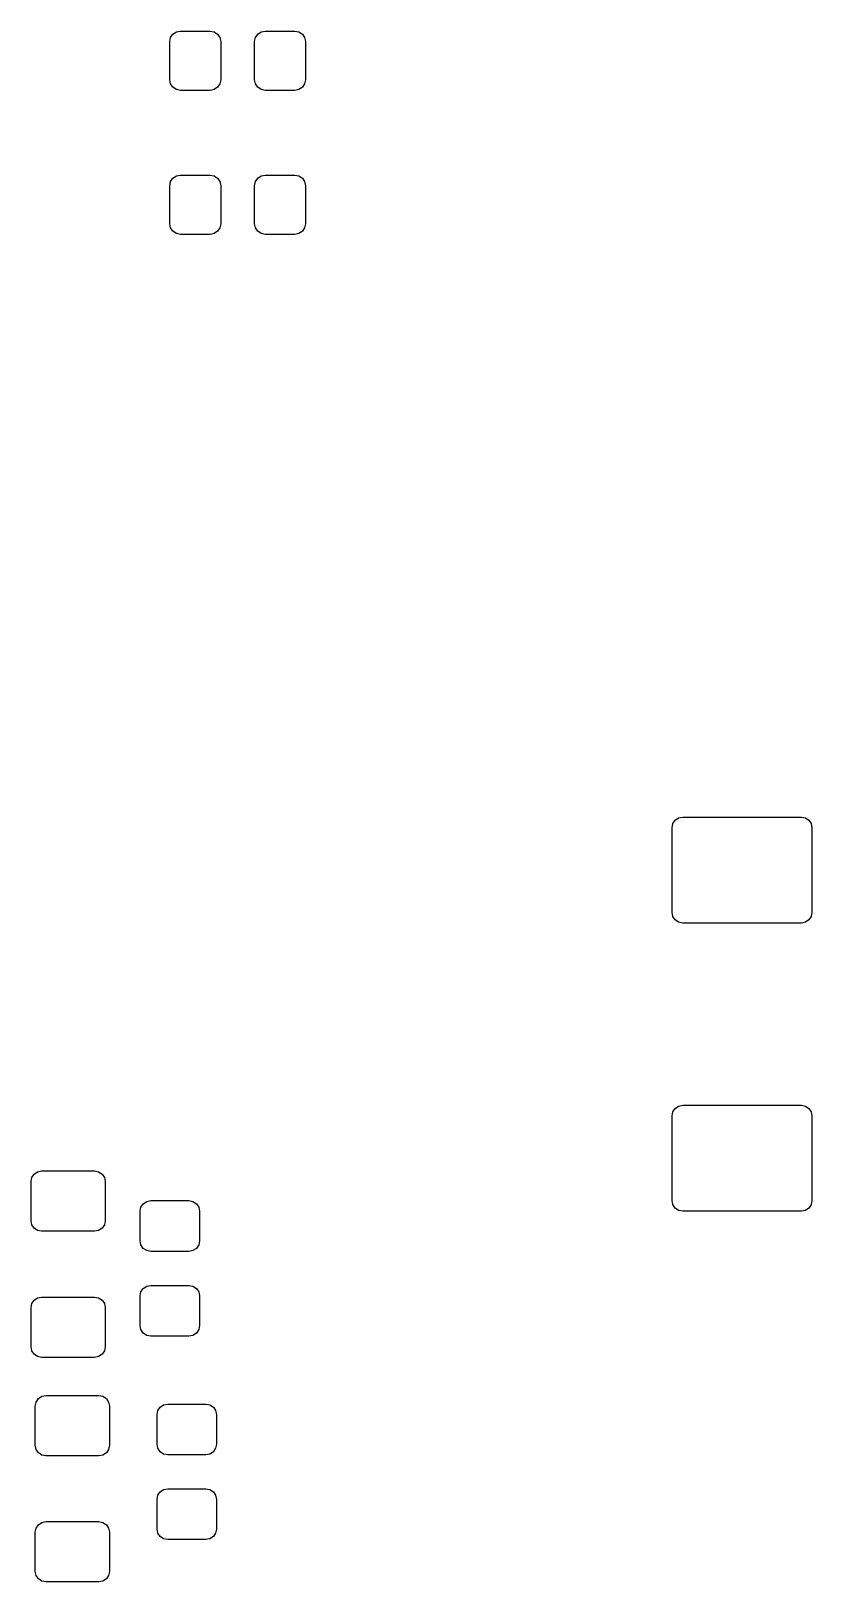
# Model space of a CAD drawing. Extents: x 70 to 163.2, y -142.9 to -66.6.
# Drawn here: x 70.02 to 88.45, y -142.9 to -106.3 of the extents above; entities that cross this region are included whole.
import ezdxf

# ---------------------------------------------------------------- set-up
doc = ezdxf.new("R2010")
doc.units = 0
doc.layers.add('BLACK', color=7, linetype='CONTINUOUS')

msp = doc.modelspace()

# ---------------------------------------------------------------- linework, layer by layer
at = {"layer": 'BLACK', "linetype": 'CONTINUOUS'}
for p, q in [((73.3, -106.55), (73.31903, -106.454329)), ((73.31903, -106.454329), (73.373223, -106.373223)), ((73.373223, -106.373223), (73.454329, -106.31903)), ((73.454329, -106.31903), (73.55, -106.3)), ((73.55, -106.3), (74.25, -106.3)), ((74.25, -106.3), (74.345671, -106.31903)), ((74.345671, -106.31903), (74.426777, -106.373223)), ((74.426777, -106.373223), (74.48097, -106.454329)), ((74.48097, -106.454329), (74.5, -106.55)), ((75.3, -106.55), (75.31903, -106.454329)), ((75.31903, -106.454329), (75.373223, -106.373223)), ((75.373223, -106.373223), (75.454329, -106.31903)), ((75.454329, -106.31903), (75.55, -106.3)), ((75.55, -106.3), (76.25, -106.3)), ((76.25, -106.3), (76.345671, -106.31903)), ((76.345671, -106.31903), (76.426777, -106.373223)), ((76.426777, -106.373223), (76.48097, -106.454329)), ((76.48097, -106.454329), (76.5, -106.55)), ((73.3, -107.45), (73.3, -106.55)), ((74.5, -106.55), (74.5, -107.45)), ((75.3, -107.45), (75.3, -106.55)), ((76.5, -106.55), (76.5, -107.45)), ((73.31903, -107.545671), (73.3, -107.45)), ((73.373223, -107.626777), (73.31903, -107.545671)), ((74.48097, -107.545671), (74.426777, -107.626777)), ((74.5, -107.45), (74.48097, -107.545671)), ((75.31903, -107.545671), (75.3, -107.45)), ((75.373223, -107.626777), (75.31903, -107.545671)), ((76.48097, -107.545671), (76.426777, -107.626777)), ((76.5, -107.45), (76.48097, -107.545671)), ((73.454329, -107.68097), (73.373223, -107.626777)), ((73.55, -107.7), (73.454329, -107.68097)), ((74.25, -107.7), (73.55, -107.7)), ((74.345671, -107.68097), (74.25, -107.7)), ((74.426777, -107.626777), (74.345671, -107.68097)), ((75.454329, -107.68097), (75.373223, -107.626777)), ((75.55, -107.7), (75.454329, -107.68097)), ((76.25, -107.7), (75.55, -107.7)), ((76.345671, -107.68097), (76.25, -107.7)), ((76.426777, -107.626777), (76.345671, -107.68097)), ((73.31903, -109.854329), (73.373223, -109.773223)), ((73.373223, -109.773223), (73.454329, -109.71903)), ((73.454329, -109.71903), (73.55, -109.7)), ((73.55, -109.7), (74.25, -109.7)), ((74.25, -109.7), (74.345671, -109.71903)), ((74.345671, -109.71903), (74.426777, -109.773223)), ((74.426777, -109.773223), (74.48097, -109.854329)), ((75.31903, -109.854329), (75.373223, -109.773223)), ((75.373223, -109.773223), (75.454329, -109.71903)), ((75.454329, -109.71903), (75.55, -109.7)), ((75.55, -109.7), (76.25, -109.7)), ((76.25, -109.7), (76.345671, -109.71903)), ((76.345671, -109.71903), (76.426777, -109.773223)), ((76.426777, -109.773223), (76.48097, -109.854329)), ((73.3, -109.95), (73.31903, -109.854329)), ((73.3, -110.85), (73.3, -109.95)), ((74.48097, -109.854329), (74.5, -109.95)), ((74.5, -109.95), (74.5, -110.85)), ((75.3, -109.95), (75.31903, -109.854329)), ((75.3, -110.85), (75.3, -109.95)), ((76.48097, -109.854329), (76.5, -109.95)), ((76.5, -109.95), (76.5, -110.85)), ((73.31903, -110.945671), (73.3, -110.85)), ((74.5, -110.85), (74.48097, -110.945671)), ((75.31903, -110.945671), (75.3, -110.85)), ((76.5, -110.85), (76.48097, -110.945671)), ((73.373223, -111.026777), (73.31903, -110.945671)), ((73.454329, -111.08097), (73.373223, -111.026777)), ((73.55, -111.1), (73.454329, -111.08097)), ((74.25, -111.1), (73.55, -111.1)), ((74.345671, -111.08097), (74.25, -111.1)), ((74.426777, -111.026777), (74.345671, -111.08097)), ((74.48097, -110.945671), (74.426777, -111.026777)), ((75.373223, -111.026777), (75.31903, -110.945671)), ((75.454329, -111.08097), (75.373223, -111.026777)), ((75.55, -111.1), (75.454329, -111.08097)), ((76.25, -111.1), (75.55, -111.1)), ((76.345671, -111.08097), (76.25, -111.1)), ((76.426777, -111.026777), (76.345671, -111.08097)), ((76.48097, -110.945671), (76.426777, -111.026777)), ((85.15, -125.1), (85.16903, -125.004329)), ((85.15, -127.1), (85.15, -125.1)), ((85.16903, -125.004329), (85.223223, -124.923223)), ((85.223223, -124.923223), (85.304329, -124.86903)), ((85.304329, -124.86903), (85.4, -124.85)), ((85.4, -124.85), (88.2, -124.85)), ((88.2, -124.85), (88.295671, -124.86903)), ((88.295671, -124.86903), (88.376777, -124.923223)), ((88.376777, -124.923223), (88.43097, -125.004329)), ((88.43097, -125.004329), (88.45, -125.1)), ((88.45, -125.1), (88.45, -127.1)), ((85.16903, -127.195671), (85.15, -127.1)), ((85.223223, -127.276777), (85.16903, -127.195671)), ((85.304329, -127.33097), (85.223223, -127.276777)), ((85.4, -127.35), (85.304329, -127.33097)), ((88.2, -127.35), (85.4, -127.35)), ((88.295671, -127.33097), (88.2, -127.35)), ((88.376777, -127.276777), (88.295671, -127.33097)), ((88.43097, -127.195671), (88.376777, -127.276777)), ((88.45, -127.1), (88.43097, -127.195671)), ((85.16903, -131.804329), (85.223223, -131.723223)), ((85.223223, -131.723223), (85.304329, -131.66903)), ((85.304329, -131.66903), (85.4, -131.65)), ((85.4, -131.65), (88.2, -131.65)), ((88.2, -131.65), (88.295671, -131.66903)), ((88.295671, -131.66903), (88.376777, -131.723223)), ((88.376777, -131.723223), (88.43097, -131.804329)), ((85.15, -131.9), (85.16903, -131.804329)), ((85.15, -133.9), (85.15, -131.9)), ((88.43097, -131.804329), (88.45, -131.9)), ((88.45, -131.9), (88.45, -133.9)), ((70.098224, -133.273224), (70.17933, -133.21903)), ((70.17933, -133.21903), (70.275002, -133.200001)), ((70.275002, -133.200001), (71.524999, -133.2)), ((71.524999, -133.2), (71.62067, -133.21903)), ((71.62067, -133.21903), (71.701776, -133.273224)), ((70.025, -133.450001), (70.04403, -133.35433)), ((70.025001, -134.374998), (70.025, -133.450001)), ((70.04403, -133.35433), (70.098224, -133.273224)), ((71.701776, -133.273224), (71.75597, -133.35433)), ((71.75597, -133.35433), (71.774999, -133.450002)), ((71.774999, -133.450002), (71.775, -134.374999)), ((72.673223, -133.973223), (72.754329, -133.91903)), ((72.754329, -133.91903), (72.85, -133.9)), ((72.85, -133.9), (73.75, -133.9)), ((73.75, -133.9), (73.845671, -133.91903)), ((73.845671, -133.91903), (73.926777, -133.973223)), ((85.16903, -133.995671), (85.15, -133.9)), ((88.45, -133.9), (88.43097, -133.995671)), ((72.6, -134.15), (72.61903, -134.054329)), ((72.6, -134.85), (72.6, -134.15)), ((72.61903, -134.054329), (72.673223, -133.973223)), ((73.926777, -133.973223), (73.98097, -134.054329)), ((73.98097, -134.054329), (74, -134.15)), ((74, -134.15), (74, -134.85)), ((85.223223, -134.076777), (85.16903, -133.995671)), ((85.304329, -134.13097), (85.223223, -134.076777)), ((85.4, -134.15), (85.304329, -134.13097)), ((88.2, -134.15), (85.4, -134.15)), ((88.295671, -134.13097), (88.2, -134.15)), ((88.376777, -134.076777), (88.295671, -134.13097)), ((88.43097, -133.995671), (88.376777, -134.076777)), ((70.04403, -134.47067), (70.025001, -134.374998)), ((70.098224, -134.551776), (70.04403, -134.47067)), ((70.17933, -134.60597), (70.098224, -134.551776)), ((70.275001, -134.625), (70.17933, -134.60597)), ((71.524998, -134.624999), (70.275001, -134.625)), ((71.62067, -134.60597), (71.524998, -134.624999)), ((71.701776, -134.551776), (71.62067, -134.60597)), ((71.75597, -134.47067), (71.701776, -134.551776)), ((71.775, -134.374999), (71.75597, -134.47067)), ((72.61903, -134.945671), (72.6, -134.85)), ((72.673223, -135.026777), (72.61903, -134.945671)), ((72.754329, -135.08097), (72.673223, -135.026777)), ((73.926777, -135.026777), (73.845671, -135.08097)), ((73.98097, -134.945671), (73.926777, -135.026777)), ((74, -134.85), (73.98097, -134.945671)), ((72.85, -135.1), (72.754329, -135.08097)), ((73.75, -135.1), (72.85, -135.1)), ((73.845671, -135.08097), (73.75, -135.1)), ((72.6, -136.15), (72.61903, -136.054329)), ((72.6, -136.85), (72.6, -136.15)), ((72.61903, -136.054329), (72.673223, -135.973223)), ((72.673223, -135.973223), (72.754329, -135.91903)), ((72.754329, -135.91903), (72.85, -135.9)), ((72.85, -135.9), (73.75, -135.9)), ((73.75, -135.9), (73.845671, -135.91903)), ((73.845671, -135.91903), (73.926777, -135.973223)), ((73.926777, -135.973223), (73.98097, -136.054329)), ((73.98097, -136.054329), (74, -136.15)), ((74, -136.15), (74, -136.85)), ((70.025, -136.425001), (70.04403, -136.32933)), ((70.025001, -137.349998), (70.025, -136.425001)), ((70.04403, -136.32933), (70.098224, -136.248224)), ((70.098224, -136.248224), (70.17933, -136.19403)), ((70.17933, -136.19403), (70.275002, -136.175001)), ((70.275002, -136.175001), (71.524999, -136.175)), ((71.524999, -136.175), (71.62067, -136.19403)), ((71.62067, -136.19403), (71.701776, -136.248224)), ((71.701776, -136.248224), (71.75597, -136.32933)), ((71.75597, -136.32933), (71.774999, -136.425002)), ((71.774999, -136.425002), (71.775, -137.349999)), ((72.61903, -136.945671), (72.6, -136.85)), ((74, -136.85), (73.98097, -136.945671)), ((72.673223, -137.026777), (72.61903, -136.945671)), ((72.754329, -137.08097), (72.673223, -137.026777)), ((72.85, -137.1), (72.754329, -137.08097)), ((73.75, -137.1), (72.85, -137.1)), ((73.845671, -137.08097), (73.75, -137.1)), ((73.926777, -137.026777), (73.845671, -137.08097)), ((73.98097, -136.945671), (73.926777, -137.026777)), ((70.04403, -137.44567), (70.025001, -137.349998)), ((70.098224, -137.526776), (70.04403, -137.44567)), ((70.17933, -137.58097), (70.098224, -137.526776)), ((70.275001, -137.6), (70.17933, -137.58097)), ((71.524998, -137.599999), (70.275001, -137.6)), ((71.62067, -137.58097), (71.524998, -137.599999)), ((71.701776, -137.526776), (71.62067, -137.58097)), ((71.75597, -137.44567), (71.701776, -137.526776)), ((71.775, -137.349999), (71.75597, -137.44567)), ((70.125, -138.750001), (70.14403, -138.65433)), ((70.14403, -138.65433), (70.198224, -138.573224)), ((70.198224, -138.573224), (70.27933, -138.51903)), ((70.27933, -138.51903), (70.375002, -138.500001)), ((70.375002, -138.500001), (71.624999, -138.5)), ((71.624999, -138.5), (71.72067, -138.51903)), ((71.72067, -138.51903), (71.801776, -138.573224)), ((71.801776, -138.573224), (71.85597, -138.65433)), ((71.85597, -138.65433), (71.874999, -138.750002)), ((73.154329, -138.71903), (73.25, -138.7)), ((73.25, -138.7), (74.15, -138.7)), ((74.15, -138.7), (74.245671, -138.71903)), ((70.125001, -139.674998), (70.125, -138.750001)), ((71.874999, -138.750002), (71.875, -139.674999)), ((73, -138.95), (73.01903, -138.854329)), ((73, -139.65), (73, -138.95)), ((73.01903, -138.854329), (73.073223, -138.773223)), ((73.073223, -138.773223), (73.154329, -138.71903)), ((74.245671, -138.71903), (74.326777, -138.773223)), ((74.326777, -138.773223), (74.38097, -138.854329)), ((74.38097, -138.854329), (74.4, -138.95)), ((74.4, -138.95), (74.4, -139.65)), ((70.14403, -139.77067), (70.125001, -139.674998)), ((70.198224, -139.851776), (70.14403, -139.77067)), ((71.85597, -139.77067), (71.801776, -139.851776)), ((71.875, -139.674999), (71.85597, -139.77067)), ((73.01903, -139.745671), (73, -139.65)), ((73.073223, -139.826777), (73.01903, -139.745671)), ((74.38097, -139.745671), (74.326777, -139.826777)), ((74.4, -139.65), (74.38097, -139.745671)), ((70.27933, -139.90597), (70.198224, -139.851776)), ((70.375001, -139.925), (70.27933, -139.90597)), ((71.624998, -139.924999), (70.375001, -139.925)), ((71.72067, -139.90597), (71.624998, -139.924999)), ((71.801776, -139.851776), (71.72067, -139.90597)), ((73.154329, -139.88097), (73.073223, -139.826777)), ((73.25, -139.9), (73.154329, -139.88097)), ((74.15, -139.9), (73.25, -139.9)), ((74.245671, -139.88097), (74.15, -139.9)), ((74.326777, -139.826777), (74.245671, -139.88097)), ((73, -140.95), (73.01903, -140.854329)), ((73.01903, -140.854329), (73.073223, -140.773223)), ((73.073223, -140.773223), (73.154329, -140.71903)), ((73.154329, -140.71903), (73.25, -140.7)), ((73.25, -140.7), (74.15, -140.7)), ((74.15, -140.7), (74.245671, -140.71903)), ((74.245671, -140.71903), (74.326777, -140.773223)), ((74.326777, -140.773223), (74.38097, -140.854329)), ((74.38097, -140.854329), (74.4, -140.95)), ((73, -141.65), (73, -140.95)), ((74.4, -140.95), (74.4, -141.65)), ((70.125, -141.725001), (70.14403, -141.62933)), ((70.14403, -141.62933), (70.198224, -141.548224)), ((70.198224, -141.548224), (70.27933, -141.49403)), ((70.27933, -141.49403), (70.375002, -141.475001)), ((70.375002, -141.475001), (71.624999, -141.475)), ((71.624999, -141.475), (71.72067, -141.49403)), ((71.72067, -141.49403), (71.801776, -141.548224)), ((71.801776, -141.548224), (71.85597, -141.62933)), ((71.85597, -141.62933), (71.874999, -141.725002)), ((70.125001, -142.649998), (70.125, -141.725001)), ((71.874999, -141.725002), (71.875, -142.649999)), ((73.01903, -141.745671), (73, -141.65)), ((73.073223, -141.826777), (73.01903, -141.745671)), ((73.154329, -141.88097), (73.073223, -141.826777)), ((73.25, -141.9), (73.154329, -141.88097)), ((74.15, -141.9), (73.25, -141.9)), ((74.245671, -141.88097), (74.15, -141.9)), ((74.326777, -141.826777), (74.245671, -141.88097)), ((74.38097, -141.745671), (74.326777, -141.826777)), ((74.4, -141.65), (74.38097, -141.745671)), ((70.14403, -142.74567), (70.125001, -142.649998)), ((71.875, -142.649999), (71.85597, -142.74567)), ((70.198224, -142.826776), (70.14403, -142.74567)), ((70.27933, -142.88097), (70.198224, -142.826776)), ((70.375001, -142.9), (70.27933, -142.88097)), ((71.624998, -142.899999), (70.375001, -142.9)), ((71.72067, -142.88097), (71.624998, -142.899999)), ((71.801776, -142.826776), (71.72067, -142.88097)), ((71.85597, -142.74567), (71.801776, -142.826776))]:
    msp.add_line(p, q, dxfattribs=at)

doc.saveas('drawing.dxf')
